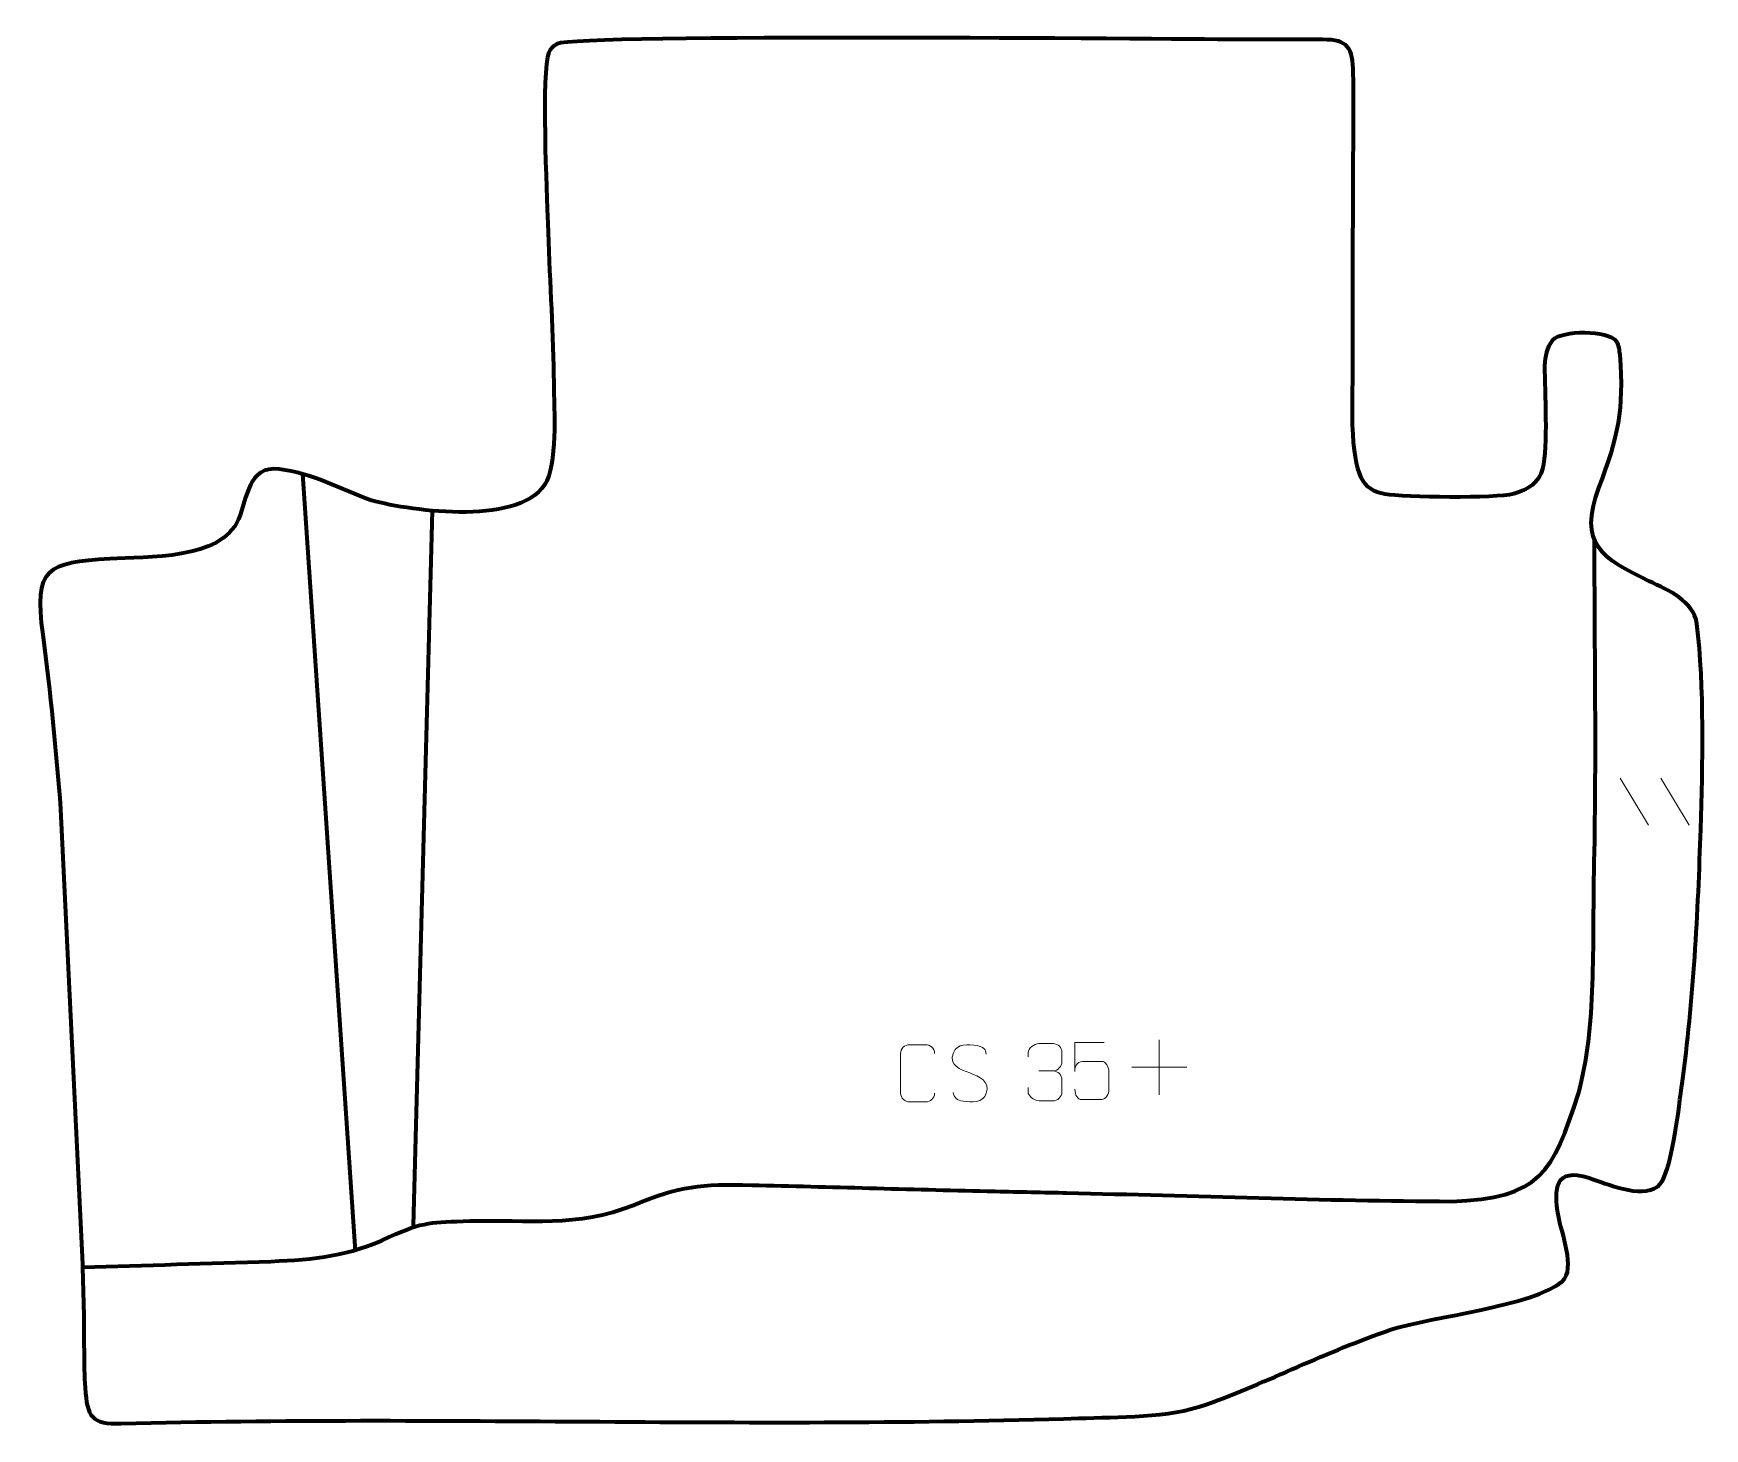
# Model space of a CAD drawing. Header units: millimetres. Extents: x -714 to 15, y 256 to 865.
import ezdxf

# ---------------------------------------------------------------- set-up
doc = ezdxf.new("R2010")
doc.units = ezdxf.units.MM
doc.header["$MEASUREMENT"] = 0
doc.layers.add('layer 2', color=7, linetype='Continuous')
doc.layers.add('layer 3', color=7, linetype='Continuous')

msp = doc.modelspace()

# ---------------------------------------------------------------- linework, layer by layer
at = {"layer": 'layer 2', "color": 142, "lineweight": 158}
for points in [[(-596.7103, 672.8245), (-596.7103, 672.8245), (-573.7274, 333.7972), (-573.7274, 333.7972)], [(-540.1451, 656.8149), (-540.1451, 656.8149), (-548.3601, 345.028), (-548.3601, 345.028)]]:
    msp.add_open_spline(points, degree=3, dxfattribs=at)
msp.add_open_spline([(-692.5969, 326.7774), (-665.2124, 327.6418), (-637.8278, 328.5026), (-610.4434, 329.3705), (-610.4434, 329.3705), (-591.0098, 330.156), (-576.554, 331.6445), (-558.7102, 339.9919), (-558.7102, 339.9919), (-543.7536, 346.9886), (-540.2633, 346.2257), (-523.6004, 347.0311), (-523.6004, 347.0311), (-498.2276, 347.6753), (-476.6912, 344.0702), (-452.3153, 353.9294), (-452.3153, 353.9294), (-431.4736, 362.3591), (-423.2787, 363.143), (-400.6124, 362.6444), (-400.6124, 362.6444), (-366.4181, 361.8921), (-332.1642, 360.7736), (-297.9472, 360.0089), (-297.9472, 360.0089), (-297.9472, 360.0089), (-296.4431, 359.9756), (-296.4431, 359.9756), (-296.4431, 359.9756), (-285.9451, 359.7448), (-275.4471, 359.5139), (-264.9491, 359.2825), (-264.9491, 359.2825), (-264.9491, 359.2825), (-263.4494, 359.2494), (-263.4494, 359.2494), (-263.4494, 359.2494), (-207.546, 357.999), (-151.2912, 355.7924), (-95.4153, 355.5167), (-95.4153, 355.5167), (-56.8438, 356.9168), (-51.2341, 367.6435), (-40.0823, 402.6507), (-40.0823, 402.6507), (-32.06, 430.4596), (-33.9199, 469.533), (-33.2264, 499.0262), (-33.2264, 499.0262), (-32.1362, 547.4392), (-32.9474, 595.8012), (-33.0839, 644.2139)], degree=3, knots=[0, 0, 0, 0, 0.07142857, 0.07142857, 0.07142857, 0.07142857, 0.14285714, 0.14285714, 0.14285714, 0.14285714, 0.21428571, 0.21428571, 0.21428571, 0.21428571, 0.28571429, 0.28571429, 0.28571429, 0.28571429, 0.35714286, 0.35714286, 0.35714286, 0.35714286, 0.42857143, 0.42857143, 0.42857143, 0.42857143, 0.5, 0.5, 0.5, 0.5, 0.57142857, 0.57142857, 0.57142857, 0.57142857, 0.64285714, 0.64285714, 0.64285714, 0.64285714, 0.71428571, 0.71428571, 0.71428571, 0.71428571, 0.78571429, 0.78571429, 0.78571429, 0.78571429, 0.85714286, 0.85714286, 0.85714286, 0.85714286, 1, 1, 1, 1], dxfattribs=at)
at = {"layer": 'layer 3', "color": 242, "lineweight": 158}
msp.add_open_spline([(-151.727, 862.3194), (-140.5488, 862.2382), (-138.5241, 858.9775), (-138.2787, 847.5174), (-138.2787, 847.5174), (-137.9173, 830.6358), (-138.34, 812.7591), (-138.375, 795.7657), (-138.375, 795.7657), (-138.4438, 762.3933), (-138.5126, 729.021), (-138.5814, 695.6487), (-138.5814, 695.6487), (-138.5814, 695.6487), (-138.5845, 694.1544), (-138.5845, 694.1544), (-138.5845, 694.1544), (-137.7111, 671.8288), (-134.1412, 665.7129), (-124.5032, 664.0366), (-124.5032, 664.0366), (-115.9005, 662.5404), (-76.1963, 662.0472), (-68.2766, 664.1561), (-68.2766, 664.1561), (-62.1638, 665.7839), (-57.2438, 668.9987), (-55.7277, 675.0951), (-55.7277, 675.0951), (-53.239, 685.1019), (-54.9001, 708.4786), (-54.8175, 720.0083), (-54.8175, 720.0083), (-54.5586, 724.1049), (-54.0444, 727.9481), (-51.3675, 731.1929), (-51.3675, 731.1929), (-47.4192, 735.3913), (-27.0755, 735.6535), (-23.3234, 730.5179), (-23.3234, 730.5179), (-22.4495, 729.3218), (-22.0789, 726.5343), (-21.9225, 724.7498), (-21.9225, 724.7498), (-20.0349, 700.3215), (-22.6505, 689.3899), (-31.1133, 666.7241), (-31.1133, 666.7241), (-40.2188, 642.3366), (-29.8736, 635.9936), (-9.2926, 626.0607), (-9.2926, 626.0607), (-0.6465, 621.9468), (9.8996, 617.7416), (11.6579, 607.4582), (11.6579, 607.4582), (14.9635, 580.1617), (14.137, 545.5282), (13.2795, 517.9357), (13.2795, 517.9357), (12.1705, 482.2452), (10.1377, 442.1941), (5.1171, 406.8791), (5.1171, 406.8791), (3.9234, 398.4905), (0.6956, 366.2661), (-5.475, 362.0407), (-5.475, 362.0407), (-13.2826, 356.6943), (-27.462, 363.1803), (-35.4537, 365.7517), (-35.4537, 365.7517), (-50.4146, 370.5656), (-50.811, 361.1482), (-48.803, 349.1799), (-48.803, 349.1799), (-47.6222, 342.1421), (-40.9551, 326.1023), (-47.1423, 320.6443), (-47.1423, 320.6443), (-59.313, 309.9078), (-103.9607, 305.337), (-121.8767, 299.5666), (-121.8767, 299.5666), (-149.7274, 290.1442), (-175.3407, 276.6777), (-202.502, 266.8824), (-202.502, 266.8824), (-218.6029, 261.0758), (-240.8098, 261.4884), (-258.1157, 260.9277), (-258.1157, 260.9277), (-397.2558, 256.4201), (-536.5762, 262.244), (-675.7741, 258.6089), (-675.7741, 258.6089), (-688.7551, 258.2661), (-690.6209, 261.3948), (-691.4775, 274.2259), (-691.4775, 274.2259), (-692.1603, 284.4524), (-691.8784, 296.4968), (-692.1106, 306.9754), (-692.1106, 306.9754), (-692.2666, 314.0152), (-692.4549, 321.0571), (-692.6298, 328.0967), (-692.6298, 328.0967), (-692.6298, 328.0967), (-702.1547, 526.6666), (-702.1547, 526.6666), (-702.1547, 526.6666), (-704.43, 552.4159), (-706.421, 577.0592), (-709.9751, 602.735), (-709.9751, 602.735), (-714.0378, 632.0855), (-708.1119, 634.0043), (-680.7109, 635.8182), (-680.7109, 635.8182), (-664.6276, 636.7297), (-631.9681, 635.2285), (-624.5574, 653.0955), (-624.5574, 653.0955), (-620.7138, 662.3624), (-620.3745, 676.4927), (-606.8679, 674.8977), (-606.8679, 674.8977), (-592.5646, 673.2087), (-579.8972, 666.1311), (-566.512, 661.2545), (-566.512, 661.2545), (-548.9054, 656.4584), (-499.7589, 649.7848), (-490.0064, 669.8929), (-490.0064, 669.8929), (-485.4135, 680.4364), (-486.9913, 703.3935), (-487.1352, 715.7088), (-487.1352, 715.7088), (-487.5236, 737.6753), (-488.9427, 760.2667), (-489.689, 782.3202), (-489.689, 782.3202), (-490.1024, 794.3953), (-492.5038, 848.7299), (-489.254, 856.603), (-489.254, 856.603), (-488.5659, 858.27), (-487.2641, 859.5025), (-485.5725, 860.4081), (-485.5725, 860.4081), (-477.0089, 864.993), (-216.2351, 862.4134), (-189.9727, 862.3764), (-189.9727, 862.3764), (-177.2242, 862.3589), (-164.4756, 862.3408), (-151.727, 862.3194)], degree=3, knots=[0, 0, 0, 0, 0.02439024, 0.02439024, 0.02439024, 0.02439024, 0.04878049, 0.04878049, 0.04878049, 0.04878049, 0.07317073, 0.07317073, 0.07317073, 0.07317073, 0.09756098, 0.09756098, 0.09756098, 0.09756098, 0.12195122, 0.12195122, 0.12195122, 0.12195122, 0.14634146, 0.14634146, 0.14634146, 0.14634146, 0.17073171, 0.17073171, 0.17073171, 0.17073171, 0.19512195, 0.19512195, 0.19512195, 0.19512195, 0.2195122, 0.2195122, 0.2195122, 0.2195122, 0.24390244, 0.24390244, 0.24390244, 0.24390244, 0.26829268, 0.26829268, 0.26829268, 0.26829268, 0.29268293, 0.29268293, 0.29268293, 0.29268293, 0.31707317, 0.31707317, 0.31707317, 0.31707317, 0.34146341, 0.34146341, 0.34146341, 0.34146341, 0.36585366, 0.36585366, 0.36585366, 0.36585366, 0.3902439, 0.3902439, 0.3902439, 0.3902439, 0.41463415, 0.41463415, 0.41463415, 0.41463415, 0.43902439, 0.43902439, 0.43902439, 0.43902439, 0.46341463, 0.46341463, 0.46341463, 0.46341463, 0.48780488, 0.48780488, 0.48780488, 0.48780488, 0.51219512, 0.51219512, 0.51219512, 0.51219512, 0.53658537, 0.53658537, 0.53658537, 0.53658537, 0.56097561, 0.56097561, 0.56097561, 0.56097561, 0.58536585, 0.58536585, 0.58536585, 0.58536585, 0.6097561, 0.6097561, 0.6097561, 0.6097561, 0.63414634, 0.63414634, 0.63414634, 0.63414634, 0.65853659, 0.65853659, 0.65853659, 0.65853659, 0.68292683, 0.68292683, 0.68292683, 0.68292683, 0.70731707, 0.70731707, 0.70731707, 0.70731707, 0.73170732, 0.73170732, 0.73170732, 0.73170732, 0.75609756, 0.75609756, 0.75609756, 0.75609756, 0.7804878, 0.7804878, 0.7804878, 0.7804878, 0.80487805, 0.80487805, 0.80487805, 0.80487805, 0.82926829, 0.82926829, 0.82926829, 0.82926829, 0.85365854, 0.85365854, 0.85365854, 0.85365854, 0.87804878, 0.87804878, 0.87804878, 0.87804878, 0.90243902, 0.90243902, 0.90243902, 0.90243902, 0.92682927, 0.92682927, 0.92682927, 0.92682927, 0.95121951, 0.95121951, 0.95121951, 0.95121951, 1, 1, 1, 1], dxfattribs=at)
at = {"layer": 'layer 3', "color": 250, "lineweight": 9}
for points in [[(-21.8304, 540.2023), (-21.8304, 540.2023), (-9.4661, 519.658), (-9.4661, 519.658)], [(-21.8304, 540.2023), (-21.8304, 540.2023), (-9.4661, 519.658), (-9.4661, 519.658)], [(-4.1005, 540.2023), (-4.1005, 540.2023), (8.2638, 519.658), (8.2638, 519.658)], [(-4.1005, 540.2023), (-4.1005, 540.2023), (8.2638, 519.658), (8.2638, 519.658)], [(-222.9259, 426.0303), (-222.9259, 426.0303), (-222.9259, 402.0524), (-222.9259, 402.0524)], [(-275.4232, 412.3966), (-275.4232, 412.3966), (-269.2268, 412.3966), (-269.2268, 412.3966)], [(-234.9148, 414.0413), (-234.9148, 414.0413), (-210.9369, 414.0413), (-210.9369, 414.0413)]]:
    msp.add_open_spline(points, degree=3, dxfattribs=at)
for points, knots in [([(-320.902, 402.7376), (-321.0418, 400.4142), (-322.719, 398.9346), (-324.8667, 398.9238), (-324.8667, 398.9238), (-327.1986, 398.9242), (-329.5305, 398.9242), (-331.862, 398.9238), (-331.862, 398.9238), (-333.787, 398.8184), (-335.7591, 400.7029), (-335.7479, 402.7202), (-335.7479, 402.7202), (-335.7475, 408.4903), (-335.7475, 414.26), (-335.7479, 420.0293), (-335.7479, 420.0293), (-335.7437, 422.1674), (-333.997, 423.8866), (-331.8446, 423.8731), (-331.8446, 423.8731), (-329.5189, 423.8731), (-327.1928, 423.8731), (-324.8667, 423.8731), (-324.8667, 423.8731), (-322.9201, 423.9086), (-320.9287, 422.4171), (-320.902, 419.9795)], [0, 0, 0, 0, 0.125, 0.125, 0.125, 0.125, 0.25, 0.25, 0.25, 0.25, 0.375, 0.375, 0.375, 0.375, 0.5, 0.5, 0.5, 0.5, 0.625, 0.625, 0.625, 0.625, 0.75, 0.75, 0.75, 0.75, 1, 1, 1, 1]), ([(-305.5921, 411.5696), (-309.8404, 413.04), (-314.7485, 414.8358), (-312.7434, 420.3561), (-312.7434, 420.3561), (-311.2399, 424.496), (-306.0263, 424.1075), (-302.4227, 423.5064), (-302.4227, 423.5064), (-299.5621, 423.0292), (-298.6974, 421.816), (-298.3868, 419.7319)], [0, 0, 0, 0, 0.25, 0.25, 0.25, 0.25, 0.5, 0.5, 0.5, 0.5, 1, 1, 1, 1]), ([(-280.1329, 418.6418), (-280.1329, 418.6418), (-280.1329, 420.499), (-280.1329, 420.499), (-280.1329, 420.499), (-280.1472, 422.2409), (-277.4827, 424.359), (-275.4236, 424.3363), (-275.4236, 424.3363), (-273.3595, 424.3363), (-271.2955, 424.3363), (-269.2318, 424.3363), (-269.2318, 424.3363), (-267.0373, 424.3451), (-265.439, 422.4983), (-265.3946, 420.5862), (-265.3946, 420.5862), (-265.395, 419.1511), (-265.395, 417.716), (-265.3946, 416.2805), (-265.3946, 416.2805), (-265.4432, 414.627), (-267.0458, 412.397), (-269.2441, 412.407), (-269.2441, 412.407), (-267.0404, 412.3958), (-265.4324, 410.5926), (-265.3784, 408.5331), (-265.3784, 408.5331), (-265.3788, 406.7484), (-265.3788, 404.9637), (-265.3784, 403.1786), (-265.3784, 403.1786), (-265.3683, 401.1172), (-267.4232, 399.3541), (-269.2441, 399.3622), (-269.2441, 399.3622), (-271.3094, 399.3625), (-273.3746, 399.3625), (-275.4402, 399.3622), (-275.4402, 399.3622), (-277.6088, 399.3737), (-280.1398, 401.7739), (-280.1584, 403.2357), (-280.1584, 403.2357), (-280.1584, 403.2357), (-280.1584, 405.1443), (-280.1584, 405.1443)], [0, 0, 0, 0, 0.07692308, 0.07692308, 0.07692308, 0.07692308, 0.15384615, 0.15384615, 0.15384615, 0.15384615, 0.23076923, 0.23076923, 0.23076923, 0.23076923, 0.30769231, 0.30769231, 0.30769231, 0.30769231, 0.38461538, 0.38461538, 0.38461538, 0.38461538, 0.46153846, 0.46153846, 0.46153846, 0.46153846, 0.53846154, 0.53846154, 0.53846154, 0.53846154, 0.61538462, 0.61538462, 0.61538462, 0.61538462, 0.69230769, 0.69230769, 0.69230769, 0.69230769, 0.76923077, 0.76923077, 0.76923077, 0.76923077, 0.84615385, 0.84615385, 0.84615385, 0.84615385, 1, 1, 1, 1]), ([(-246.9309, 424.8514), (-246.9309, 424.8514), (-259.7826, 424.8514), (-259.7826, 424.8514), (-259.7826, 424.8514), (-259.7823, 420.6208), (-259.7823, 416.3899), (-259.7826, 412.1587), (-259.7826, 412.1587), (-259.7829, 415.4688), (-258.1519, 416.5406), (-255.3399, 416.6011), (-255.3399, 416.6011), (-252.9003, 416.6014), (-250.4608, 416.6014), (-248.0216, 416.6011), (-248.0216, 416.6011), (-246.3718, 416.6079), (-244.8969, 414.2274), (-244.8684, 412.1587), (-244.8684, 412.1587), (-244.8687, 409.5714), (-244.8687, 406.9838), (-244.8684, 404.3961), (-244.8684, 404.3961), (-244.8222, 402.4367), (-246.3216, 400.0004), (-247.9475, 399.9419), (-247.9475, 399.9419), (-249.904, 399.9422), (-254.799, 399.9422), (-256.756, 399.9419), (-256.756, 399.9419), (-258.6015, 399.9331), (-259.7086, 401.8979), (-259.7294, 404.449)], [0, 0, 0, 0, 0.1, 0.1, 0.1, 0.1, 0.2, 0.2, 0.2, 0.2, 0.3, 0.3, 0.3, 0.3, 0.4, 0.4, 0.4, 0.4, 0.5, 0.5, 0.5, 0.5, 0.6, 0.6, 0.6, 0.6, 0.7, 0.7, 0.7, 0.7, 0.8, 0.8, 0.8, 0.8, 1, 1, 1, 1]), ([(-305.5921, 411.5695), (-301.5735, 409.9228), (-296.544, 408.0345), (-298.378, 402.6742), (-298.378, 402.6742), (-299.8378, 398.4078), (-304.7486, 398.6645), (-308.4747, 399.2192), (-308.4747, 399.2192), (-311.2247, 399.629), (-312.4456, 400.8425), (-312.8236, 402.9547)], [0, 0, 0, 0, 0.25, 0.25, 0.25, 0.25, 0.5, 0.5, 0.5, 0.5, 1, 1, 1, 1])]:
    msp.add_open_spline(points, degree=3, knots=knots, dxfattribs=at)

doc.saveas('drawing.dxf')
